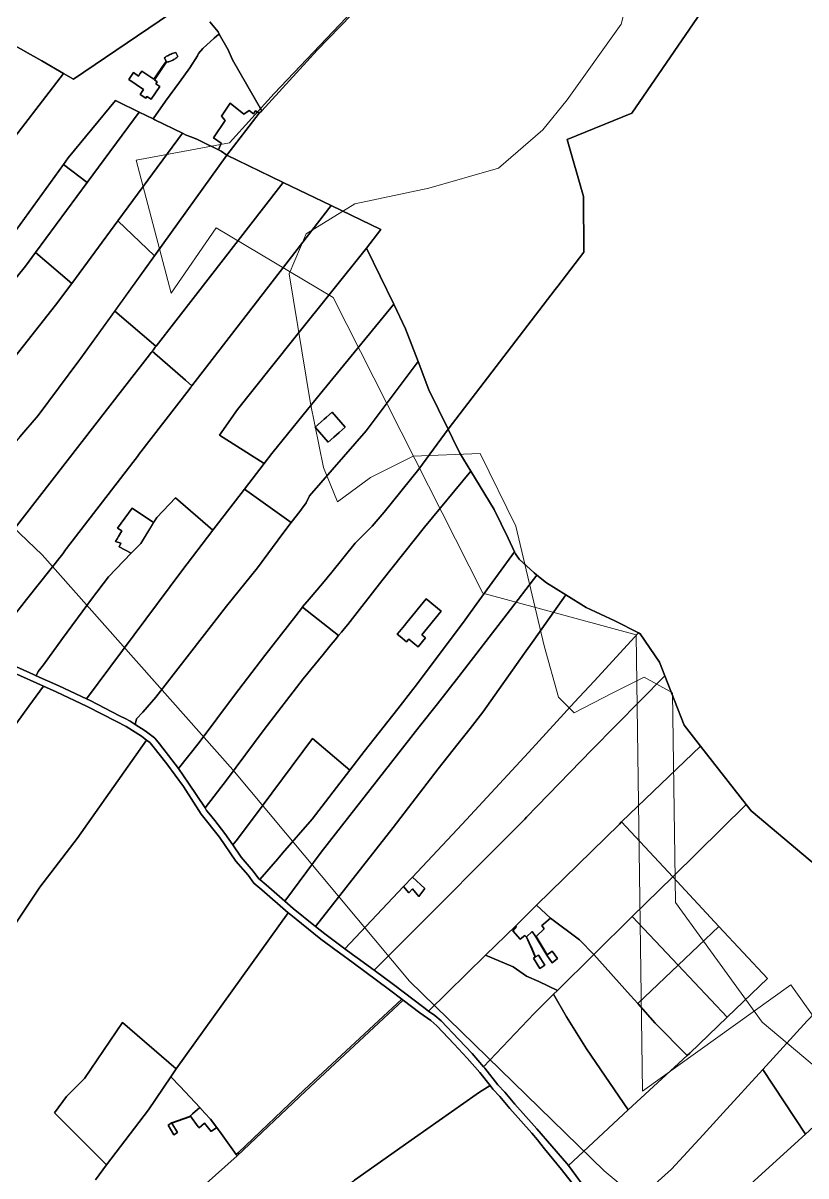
# Model space of a CAD drawing. Header units: metres. Extents: x 3 to 1027712, y 40 to 4430649.
# Drawn here: x 506331 to 506880, y 4408490 to 4409298 of the extents above; entities that cross this region are included whole.
import ezdxf

# ---------------------------------------------------------------- set-up
doc = ezdxf.new("R2010")
doc.units = ezdxf.units.M
doc.header["$MEASUREMENT"] = 0
doc.layers.add('A.ES.SDGC.CP.07003.cadastralparcel — CadastralParcel', color=1, linetype='Continuous')
doc.layers.add('Habitats_5_km', color=7, linetype='Continuous', lineweight=9, true_color=0xbefad2)
doc.layers.add('Zonas_Interes_Minero_5_km', color=7, linetype='Continuous', lineweight=9, true_color=0xc0fac1)

msp = doc.modelspace()

# ---------------------------------------------------------------- linework, layer by layer
at = {"layer": 'A.ES.SDGC.CP.07003.cadastralparcel — CadastralParcel', "color": 7, "linetype": 'Continuous', "flags": 128}
for points in [[(506633.13, 4409378.29), (506536.97, 4409279.24), (506498.24, 4409236.55), (506477.68, 4409272.32), (506474.74, 4409279.42), (506468.43, 4409290.49), (506467.58, 4409291.98), (506461.72, 4409298.95)], [(506809.14, 4409309.58), (506757.96, 4409234.9), (506712.4, 4409216.51), (506723.86, 4409176.53), (506724.17, 4409137.59), (506705.87, 4409113.72), (506703.96, 4409111.23), (506628.92, 4409013.37), (506628.92, 4409013.37), (506615.42, 4409040.99), (506607.87, 4409060.82), (506599.15, 4409083.72), (506590.8, 4409100.91), (506571.67, 4409140.31), (506581.83, 4409153.41), (506546.85, 4409170.26), (506513.23, 4409186.46), (506473.78, 4409205.47), (506496.46, 4409235.02), (506498.24, 4409236.55), (506536.97, 4409279.24), (506633.13, 4409378.29)], [(506448.71, 4409314.97), (506366.22, 4409258.86), (506359.18, 4409262.91), (506343.78, 4409271.78), (506335.84, 4409276.25), (506322.01, 4409284.03), (506300.88, 4409296.79), (506273.15, 4409303.93)], [(506315, 4409205.29), (506359.18, 4409262.91), (506366.22, 4409258.86), (506448.71, 4409314.97)], [(506891.93, 4408703.25), (506841.59, 4408745.65), (506838.15, 4408750.05), (506806.16, 4408790.96), (506794.62, 4408805.71), (506781.03, 4408840.37), (506777.32, 4408849.85), (506763.65, 4408869.88), (506762.59, 4408870.42), (506745.96, 4408878.97), (506725.72, 4408888.18), (506711.56, 4408897.08), (506697.96, 4408905.62), (506691.28, 4408910.89), (506689.3, 4408912.46), (506678.84, 4408922.08), (506676.16, 4408925.88), (506675.54, 4408927.25), (506671.17, 4408936.78), (506661.19, 4408956.94), (506644.88, 4408983.79), (506637.17, 4408996.49), (506632.08, 4409006.9), (506628.92, 4409013.37), (506703.96, 4409111.23), (506705.87, 4409113.72), (506724.17, 4409137.59), (506723.86, 4409176.53), (506712.4, 4409216.51), (506757.96, 4409234.9), (506809.14, 4409309.58)], [(506461.72, 4409298.95), (506467.58, 4409291.98), (506468.43, 4409290.49), (506466.67, 4409289.12), (506464.77, 4409287.66), (506456.95, 4409280.41), (506453.91, 4409276.73), (506453.03, 4409275.3), (506447.72, 4409266.69), (506440.38, 4409256.78), (506430.64, 4409243.32), (506421.91, 4409230.97), (506412.22, 4409235.69), (506397.01, 4409243.1), (506395.51, 4409243.83), (506362.41, 4409203.62), (506359.1, 4409199.01), (506316.6, 4409139.95)], [(506304.5, 4408857.52), (506333.08, 4408893.85), (506358.53, 4408925.77), (506360.51, 4408928.64), (506361.26, 4408929.72), (506411.66, 4408995.05), (506411.82, 4408995.25), (506447.32, 4409041.25), (506448.54, 4409042.83), (506448.66, 4409042.99), (506448.96, 4409043.38), (506449.21, 4409043.72), (506449.23, 4409043.74), (506541.31, 4409163.07), (506546.85, 4409170.26), (506581.83, 4409153.41), (506571.67, 4409140.31), (506522.58, 4409078.92), (506504.2, 4409055.93), (506481.22, 4409027.2), (506468.53, 4409009.08), (506499.78, 4408989.29), (506486.02, 4408971.33), (506463.95, 4408942.54), (506437.6, 4408965.24), (506424.57, 4408951.46), (506424.57, 4408951.46), (506422.27, 4408947.75), (506407.27, 4408957.98), (506397.09, 4408943.9), (506400.05, 4408941.92), (506397.69, 4408938.01), (506396.73, 4408936.44), (506395.6, 4408934.58), (506399.31, 4408933.37), (506398.15, 4408930.84), (506406.58, 4408926.31), (506390.61, 4408909.82), (506378.82, 4408894.16), (506358.46, 4408866.59), (506345.12, 4408848.08), (506341.24, 4408843.38), (506339.86, 4408840.42), (506338.02, 4408841.25), (506335.58, 4408842.35), (506326.06, 4408846.64)], [(506328.37, 4409007.89), (506341.22, 4409023.03), (506369.93, 4409061.2), (506371.34, 4409063.08), (506395.12, 4409096.14), (506414.35, 4409079.69), (506414.35, 4409079.69), (506423.99, 4409071.45), (506423.69, 4409071.07), (506423.45, 4409070.76), (506421.92, 4409068.78), (506421.31, 4409067.99), (506421.28, 4409067.95), (506421.26, 4409067.93), (506421, 4409067.6), (506420.7, 4409067.21), (506420.57, 4409067.05), (506419.35, 4409065.47), (506400.47, 4409041.15), (506331.74, 4408952.58), (506272.48, 4408876.21)], [(506326.06, 4408846.64), (506335.58, 4408842.35), (506338.02, 4408841.25), (506339.86, 4408840.42), (506355.82, 4408833.24), (506375.18, 4408824.21), (506377.83, 4408822.98), (506398.39, 4408812.35), (506402.75, 4408810.15), (506405.33, 4408808.85), (506405.87, 4408808.5), (506409.39, 4408806.24), (506416.51, 4408801.67), (506422.99, 4408796.71), (506423.24, 4408796.53), (506424.26, 4408795.24), (506426.34, 4408792.59), (506435.21, 4408781.38), (506439.9, 4408775.4), (506446.81, 4408765.02), (506458.5, 4408747.61), (506459.52, 4408745.93), (506461.07, 4408743.95), (506465.18, 4408738.73), (506472.19, 4408729.83), (506477.81, 4408721.75), (506483.75, 4408713.2), (506492.28, 4408703.34), (506496.16, 4408697.92), (506496.76, 4408697.42), (506501.22, 4408693.59), (506514.44, 4408682.14), (506520.29, 4408677.07), (506535.8, 4408664.59), (506542.45, 4408659.23), (506556.61, 4408648.82), (506561.89, 4408644.93), (506565.05, 4408642.61), (506576.96, 4408633.85), (506590.69, 4408623.75), (506611.83, 4408607.7), (506615.28, 4408605.19), (506619.57, 4408602.07), (506624.1, 4408598.26), (506636.52, 4408585.15), (506645.77, 4408575.34), (506653.88, 4408566.14), (506654.84, 4408565.05), (506663.86, 4408553.45), (506668.66, 4408548.3), (506675.7, 4408539.79), (506691.28, 4408522.55), (506712.25, 4408498.3), (506713.34, 4408496.82), (506728.08, 4408476.73)], [(506324.25, 4408842.41), (506345.01, 4408833.06), (506334.74, 4408819.02), (506322.1, 4408801.57)], [(506717.83, 4408482.21), (506708.45, 4408493.97), (506696.6, 4408508.64), (506694.09, 4408511.75), (506691.6, 4408514.83), (506687.78, 4408519.56), (506672.22, 4408536.78), (506665.21, 4408545.27), (506660.36, 4408550.46), (506658.38, 4408553.01), (506651.3, 4408562.11), (506642.36, 4408572.24), (506633.18, 4408581.99), (506620.94, 4408594.91), (506616.73, 4408598.45), (506609.09, 4408604.01), (506597.54, 4408612.78), (506597.01, 4408613.17), (506596.49, 4408613.57), (506587.93, 4408620.07), (506562.32, 4408638.9), (506552.69, 4408645.99), (506549.54, 4408648.31), (506546.71, 4408650.39), (506539.65, 4408655.59), (506517.34, 4408673.54), (506516.78, 4408674.02), (506498.22, 4408690.11), (506492.74, 4408694.79), (506488.66, 4408700.5), (506480.11, 4408710.38), (506468.49, 4408727.1), (506455.73, 4408743.31), (506443.32, 4408762.66), (506431.6, 4408778.53), (506421.77, 4408790.96), (506419.99, 4408793.22), (506419.61, 4408793.51), (506417.31, 4408795.27), (506413.87, 4408797.9), (506403.04, 4408804.85), (506396.3, 4408808.25), (506375.8, 4408818.85), (506353.91, 4408829.06), (506345.01, 4408833.06), (506324.25, 4408842.41)], [(506322.1, 4408801.57), (506334.74, 4408819.02), (506345.01, 4408833.06), (506353.91, 4408829.06), (506375.8, 4408818.85), (506396.3, 4408808.25), (506403.04, 4408804.85), (506413.87, 4408797.9), (506417.31, 4408795.27), (506368.71, 4408726.28), (506342.5, 4408692.04), (506312.38, 4408647.11)], [(506312.38, 4408647.11), (506342.5, 4408692.04), (506368.71, 4408726.28), (506417.31, 4408795.27), (506419.61, 4408793.51), (506419.99, 4408793.22), (506421.77, 4408790.96), (506431.6, 4408778.53), (506443.32, 4408762.66), (506455.73, 4408743.31), (506468.49, 4408727.1), (506480.11, 4408710.38), (506488.66, 4408700.5), (506492.74, 4408694.79), (506498.22, 4408690.11), (506516.78, 4408674.02), (506438.15, 4408564.75), (506400.43, 4408597.21), (506373.8, 4408557.86), (506361.13, 4408545.24), (506352.83, 4408533.71), (506389.37, 4408497.22), (506381.53, 4408486.85)], [(506457.16, 4408482.43), (506480.91, 4408503.59), (506528.94, 4408548.92), (506597.54, 4408612.78), (506609.09, 4408604.01), (506616.73, 4408598.45), (506620.94, 4408594.91), (506633.18, 4408581.99), (506642.36, 4408572.24), (506651.3, 4408562.11), (506658.38, 4408553.01), (506650.91, 4408548.26), (506648.63, 4408546.61), (506605.4, 4408516.16), (506563.18, 4408486.47)], [(506381.53, 4408486.85), (506389.37, 4408497.22), (506418.63, 4408535.88), (506434.45, 4408559.05), (506440.85, 4408552.22), (506454.7, 4408537.45), (506449.68, 4408533.09), (506448.44, 4408532.01), (506447.96, 4408531.59), (506447.53, 4408531.22), (506434.94, 4408526.73), (506433.96, 4408526.13), (506432.42, 4408525.19), (506436.55, 4408518.4), (506439.07, 4408519.94), (506435.07, 4408526.52), (506447.71, 4408530.98), (506448.1, 4408531.4), (506453.7, 4408523.89), (506454.21, 4408523.24), (506457.97, 4408526.45), (506462.73, 4408520.59), (506462.94, 4408520.83), (506466.6, 4408523.38), (506466.6, 4408523.38), (506469.65, 4408519.17), (506480.17, 4408504.62), (506480.53, 4408504.12), (506480.91, 4408503.59), (506457.16, 4408482.43)]]:
    msp.add_lwpolyline(points, dxfattribs=at)
for points in [[(506422.55, 4409230.66), (506421.91, 4409230.97), (506430.64, 4409243.32), (506440.38, 4409256.78), (506447.72, 4409266.69), (506453.03, 4409275.3), (506453.91, 4409276.73), (506456.95, 4409280.41), (506464.77, 4409287.66), (506466.67, 4409289.12), (506468.43, 4409290.49), (506474.74, 4409279.42), (506477.68, 4409272.32), (506498.24, 4409236.55), (506496.46, 4409235.02), (506493.92, 4409236.67), (506492.4, 4409234.51), (506489.47, 4409236.92), (506485.67, 4409234.37), (506475.99, 4409241.98), (506470.05, 4409232.96), (506472.47, 4409229.91), (506464.38, 4409217.72), (506469.73, 4409213.91), (506467.84, 4409209.23), (506455.92, 4409215.14), (506453.22, 4409216.48), (506449.09, 4409218.1), (506445.21, 4409219.63), (506442.5, 4409220.95), (506423.18, 4409230.35), (506422.55, 4409230.66)], [(506239.56, 4409148.25), (506220.99, 4409159.42), (506296.7, 4409252.81), (506299.97, 4409256.85), (506306.77, 4409265.23), (506322.01, 4409284.03), (506335.84, 4409276.25), (506343.78, 4409271.78), (506359.18, 4409262.91), (506315, 4409205.29), (506282.86, 4409163.35), (506261.74, 4409135.94), (506254.5, 4409139.96), (506239.56, 4409148.25)], [(506422.38, 4409258.72), (506429.72, 4409269.3), (506431.12, 4409271.29), (506429.97, 4409273.85), (506430.69, 4409274.37), (506431.43, 4409274.86), (506432.19, 4409275.31), (506432.96, 4409275.74), (506433.76, 4409276.13), (506434.57, 4409276.48), (506435.4, 4409276.81), (506436.23, 4409277.1), (506437.08, 4409277.35), (506437.94, 4409277.57), (506439.32, 4409274.69), (506439.01, 4409274.4), (506438.53, 4409273.98), (506438.03, 4409273.58), (506437.52, 4409273.21), (506436.99, 4409272.86), (506436.44, 4409272.53), (506435.88, 4409272.22), (506435.31, 4409271.94), (506434.73, 4409271.68), (506434.14, 4409271.45), (506433.54, 4409271.25), (506432.93, 4409271.06), (506432.31, 4409270.91), (506431.69, 4409270.78), (506431.37, 4409270.73), (506430.04, 4409268.83), (506422.86, 4409258.39), (506424.82, 4409257.03), (506423.88, 4409255.67), (506426.75, 4409253.68), (506420.54, 4409244.72), (506417.67, 4409246.72), (506416.8, 4409245.47), (506416.75, 4409245.4), (506412.89, 4409248.08), (506415.29, 4409251.53), (506404.93, 4409258.71), (506408.18, 4409263.4), (506411.63, 4409261), (506412.66, 4409262.48), (506413.55, 4409263.77), (506414.05, 4409264.5), (506420.96, 4409259.71), (506422.38, 4409258.72)], [(506416.8, 4409245.47), (506417.67, 4409246.72), (506420.54, 4409244.72), (506426.75, 4409253.68), (506423.88, 4409255.67), (506424.82, 4409257.03), (506422.86, 4409258.39), (506430.04, 4409268.83), (506431.37, 4409270.73), (506431.69, 4409270.78), (506432.31, 4409270.91), (506432.93, 4409271.06), (506433.54, 4409271.25), (506434.14, 4409271.45), (506434.73, 4409271.68), (506435.31, 4409271.94), (506435.88, 4409272.22), (506436.44, 4409272.53), (506436.99, 4409272.86), (506437.52, 4409273.21), (506438.03, 4409273.58), (506438.53, 4409273.98), (506439.01, 4409274.4), (506439.32, 4409274.69), (506437.94, 4409277.57), (506437.08, 4409277.35), (506436.23, 4409277.1), (506435.4, 4409276.81), (506434.57, 4409276.48), (506433.76, 4409276.13), (506432.96, 4409275.74), (506432.19, 4409275.31), (506431.43, 4409274.86), (506430.69, 4409274.37), (506429.97, 4409273.85), (506431.12, 4409271.29), (506429.72, 4409269.3), (506422.38, 4409258.72), (506420.96, 4409259.71), (506414.05, 4409264.5), (506413.55, 4409263.77), (506412.66, 4409262.48), (506411.63, 4409261), (506408.18, 4409263.4), (506404.93, 4409258.71), (506415.29, 4409251.53), (506412.89, 4409248.08), (506416.75, 4409245.4), (506416.8, 4409245.47)], [(506375.77, 4409186.42), (506359.1, 4409199.01), (506362.41, 4409203.62), (506395.51, 4409243.83), (506397.01, 4409243.1), (506412.22, 4409235.69), (506375.77, 4409186.42)], [(506469.73, 4409213.91), (506464.38, 4409217.72), (506472.47, 4409229.91), (506470.05, 4409232.96), (506475.99, 4409241.98), (506485.67, 4409234.37), (506489.47, 4409236.92), (506492.4, 4409234.51), (506493.92, 4409236.67), (506496.46, 4409235.02), (506473.78, 4409205.47), (506469.77, 4409208.27), (506467.84, 4409209.23), (506469.73, 4409213.91)], [(506364.83, 4409115.53), (506339.42, 4409137.28), (506361.25, 4409166.79), (506375.77, 4409186.42), (506412.22, 4409235.69), (506421.91, 4409230.97), (506422.55, 4409230.66), (506423.18, 4409230.35), (506442.5, 4409220.95), (506397.11, 4409159.35), (506364.83, 4409115.53)], [(506423.02, 4409134.91), (506397.11, 4409159.35), (506442.5, 4409220.95), (506445.21, 4409219.63), (506449.09, 4409218.1), (506453.22, 4409216.48), (506455.92, 4409215.14), (506467.84, 4409209.23), (506469.77, 4409208.27), (506473.78, 4409205.47), (506423.02, 4409134.91)], [(506423.02, 4409134.91), (506473.78, 4409205.47), (506495.97, 4409194.78), (506513.23, 4409186.46), (506509.87, 4409182.14), (506451.62, 4409107.06), (506424, 4409071.47), (506423.99, 4409071.45), (506414.35, 4409079.69), (506395.12, 4409096.14), (506423.02, 4409134.91)], [(506260.35, 4409036.88), (506250.71, 4409053.93), (506255.67, 4409060.15), (506279.03, 4409089.35), (506298.63, 4409113.88), (506299.26, 4409114.79), (506316.6, 4409139.95), (506359.1, 4409199.01), (506375.77, 4409186.42), (506361.25, 4409166.79), (506339.42, 4409137.28), (506332.39, 4409127.78), (506306.82, 4409096), (506274.41, 4409054.56), (506260.35, 4409036.88)], [(506451.62, 4409107.06), (506509.87, 4409182.14), (506513.23, 4409186.46), (506535.2, 4409175.87), (506546.85, 4409170.26), (506541.31, 4409163.07), (506449.23, 4409043.74), (506449.21, 4409043.72), (506444.59, 4409047.72), (506421.26, 4409067.93), (506421.28, 4409067.95), (506421.31, 4409067.99), (506421.92, 4409068.78), (506423.45, 4409070.76), (506423.69, 4409071.07), (506423.99, 4409071.45), (506424, 4409071.47), (506451.62, 4409107.06)], [(506313.48, 4408990.35), (506285.71, 4409014.4), (506293.3, 4409024.23), (506305.6, 4409039.64), (506319.89, 4409057.54), (506353.57, 4409100.26), (506364.83, 4409115.53), (506397.11, 4409159.35), (506423.02, 4409134.91), (506371.34, 4409063.08), (506369.93, 4409061.2), (506341.22, 4409023.03), (506328.37, 4409007.89), (506313.48, 4408990.35)], [(506279.91, 4409006.88), (506256.4, 4409031.9), (506260.35, 4409036.88), (506274.41, 4409054.56), (506306.82, 4409096), (506332.39, 4409127.78), (506339.42, 4409137.28), (506364.83, 4409115.53), (506353.57, 4409100.26), (506319.89, 4409057.54), (506305.6, 4409039.64), (506293.3, 4409024.23), (506285.71, 4409014.4), (506283.71, 4409011.81), (506279.91, 4409006.88)], [(506499.78, 4408989.29), (506468.53, 4409009.08), (506481.22, 4409027.2), (506504.2, 4409055.93), (506522.58, 4409078.92), (506571.67, 4409140.31), (506590.8, 4409100.91), (506538.55, 4409037.09), (506527.35, 4409023.41), (506505.2, 4408996.35), (506499.78, 4408989.29)], [(506515.63, 4408950.11), (506486.02, 4408971.33), (506499.78, 4408989.29), (506505.2, 4408996.35), (506527.35, 4409023.41), (506538.55, 4409037.09), (506590.8, 4409100.91), (506599.15, 4409083.72), (506607.87, 4409060.82), (506571.46, 4409012.2), (506531.72, 4408966.54), (506529.37, 4408961.61), (506526.07, 4408957.21), (506524.91, 4408955.67), (506518.88, 4408947.78), (506517.25, 4408948.95), (506515.63, 4408950.11)], [(506361.26, 4408929.72), (506360.51, 4408928.64), (506358.53, 4408925.77), (506333.08, 4408893.85), (506304.5, 4408857.52), (506299.69, 4408860.14), (506283.26, 4408870.25), (506272.48, 4408876.21), (506331.74, 4408952.58), (506400.47, 4409041.15), (506419.35, 4409065.47), (506420.57, 4409067.05), (506420.7, 4409067.21), (506421, 4409067.6), (506421.26, 4409067.93), (506444.59, 4409047.72), (506449.21, 4409043.72), (506448.96, 4409043.38), (506448.66, 4409042.99), (506448.54, 4409042.83), (506447.32, 4409041.25), (506411.82, 4408995.25), (506411.66, 4408995.05), (506361.26, 4408929.72)], [(506416.51, 4408801.67), (506409.39, 4408806.24), (506410.27, 4408810.22), (506414.79, 4408814.91), (506423.78, 4408825.24), (506444.19, 4408851.6), (506473.48, 4408889.19), (506495.26, 4408916.04), (506513, 4408940.09), (506518.88, 4408947.78), (506524.91, 4408955.67), (506526.07, 4408957.21), (506529.37, 4408961.61), (506531.72, 4408966.54), (506571.46, 4409012.2), (506607.87, 4409060.82), (506615.42, 4409040.99), (506628.92, 4409013.37), (506608.39, 4408985.22), (506584.17, 4408955.12), (506575.59, 4408945.3), (506566.97, 4408936.65), (506563.69, 4408933.36), (506547.47, 4408913.08), (506540.77, 4408905.14), (506531.47, 4408894.14), (506526.83, 4408888.64), (506526.74, 4408888.53), (506522.03, 4408882.48), (506500.25, 4408854.54), (506479.03, 4408826.67), (506454.29, 4408793.62), (506439.9, 4408775.4), (506435.21, 4408781.38), (506426.34, 4408792.59), (506424.26, 4408795.24), (506423.24, 4408796.53), (506422.99, 4408796.71), (506416.51, 4408801.67)], [(506542.06, 4409020.35), (506543.56, 4409021.67), (506547.63, 4409025.22), (506556.84, 4409014.68), (506552.55, 4409010.93), (506548.75, 4409007.61), (506544.79, 4409004.15), (506535.58, 4409014.69), (506542.06, 4409020.35)], [(506535.58, 4409014.69), (506544.79, 4409004.15), (506548.75, 4409007.61), (506552.55, 4409010.93), (506556.84, 4409014.68), (506547.63, 4409025.22), (506543.56, 4409021.67), (506542.06, 4409020.35), (506535.58, 4409014.69)], [(506552.08, 4408868.56), (506526.74, 4408888.53), (506526.83, 4408888.64), (506531.47, 4408894.14), (506540.77, 4408905.14), (506547.47, 4408913.08), (506563.69, 4408933.36), (506566.97, 4408936.65), (506575.59, 4408945.3), (506584.17, 4408955.12), (506608.39, 4408985.22), (506628.92, 4409013.37), (506632.08, 4409006.9), (506637.17, 4408996.49), (506644.88, 4408983.79), (506612.28, 4408944.66), (506582.44, 4408906.95), (506558.52, 4408876.41), (506556.02, 4408873.36), (506555.07, 4408872.2), (506554.12, 4408871.04), (506552.08, 4408868.56)], [(506459.52, 4408745.93), (506458.5, 4408747.61), (506473.58, 4408767.22), (506499.91, 4408802.6), (506527.25, 4408838.23), (506541.22, 4408855.3), (506546.9, 4408862.23), (506549.69, 4408865.65), (506552.08, 4408868.56), (506554.12, 4408871.04), (506555.07, 4408872.2), (506556.02, 4408873.36), (506558.52, 4408876.41), (506582.44, 4408906.95), (506612.28, 4408944.66), (506644.88, 4408983.79), (506661.19, 4408956.94), (506671.17, 4408936.78), (506675.54, 4408927.25), (506648.6, 4408890.3), (506640.86, 4408879.69), (506606.76, 4408834.01), (506604.29, 4408830.7), (506593.59, 4408817.11), (506570.12, 4408787.3), (506560.11, 4408774.24), (506533.91, 4408796.46), (506498.45, 4408748.98), (506481.12, 4408725.79), (506477.81, 4408721.75), (506472.19, 4408729.83), (506465.18, 4408738.73), (506461.07, 4408743.95), (506459.52, 4408745.93)], [(506377.83, 4408822.98), (506375.18, 4408824.21), (506442.05, 4408913.97), (506463.95, 4408942.54), (506486.02, 4408971.33), (506515.63, 4408950.11), (506517.25, 4408948.95), (506518.88, 4408947.78), (506513, 4408940.09), (506495.26, 4408916.04), (506473.48, 4408889.19), (506444.19, 4408851.6), (506423.78, 4408825.24), (506414.79, 4408814.91), (506410.27, 4408810.22), (506409.39, 4408806.24), (506405.87, 4408808.5), (506405.33, 4408808.85), (506402.75, 4408810.15), (506398.39, 4408812.35), (506377.83, 4408822.98)], [(506355.82, 4408833.24), (506339.86, 4408840.42), (506341.24, 4408843.38), (506345.12, 4408848.08), (506358.46, 4408866.59), (506378.82, 4408894.16), (506390.61, 4408909.82), (506406.58, 4408926.31), (506413.28, 4408933.23), (506424.57, 4408951.46), (506437.6, 4408965.24), (506463.95, 4408942.54), (506442.05, 4408913.97), (506375.18, 4408824.21), (506355.82, 4408833.24)], [(506422.27, 4408947.75), (506413.28, 4408933.23), (506406.58, 4408926.31), (506398.15, 4408930.84), (506399.31, 4408933.37), (506395.6, 4408934.58), (506396.73, 4408936.44), (506397.69, 4408938.01), (506400.05, 4408941.92), (506397.09, 4408943.9), (506407.27, 4408957.98), (506422.27, 4408947.75)], [(506501.22, 4408693.59), (506496.76, 4408697.42), (506509.48, 4408711.99), (506512.83, 4408715.83), (506533.66, 4408739.7), (506560.11, 4408774.24), (506570.12, 4408787.3), (506593.59, 4408817.11), (506604.29, 4408830.7), (506606.76, 4408834.01), (506640.86, 4408879.69), (506648.6, 4408890.3), (506675.54, 4408927.25), (506676.16, 4408925.88), (506678.84, 4408922.08), (506689.3, 4408912.46), (506691.28, 4408910.89), (506670.28, 4408883.69), (506636.42, 4408839.81), (506621.4, 4408820.67), (506608.72, 4408804.51), (506539.84, 4408716.73), (506514.44, 4408682.14), (506501.22, 4408693.59)], [(506520.29, 4408677.07), (506514.44, 4408682.14), (506539.84, 4408716.73), (506608.72, 4408804.51), (506621.4, 4408820.67), (506636.42, 4408839.81), (506670.28, 4408883.69), (506691.28, 4408910.89), (506697.96, 4408905.62), (506711.56, 4408897.08), (506689.06, 4408865.39), (506682.62, 4408856.32), (506653.4, 4408814.84), (506644.35, 4408803.39), (506635.97, 4408792.79), (506622.01, 4408775.13), (506590.37, 4408733.89), (506535.8, 4408664.59), (506520.29, 4408677.07)], [(506542.45, 4408659.23), (506535.8, 4408664.59), (506590.37, 4408733.89), (506622.01, 4408775.13), (506635.97, 4408792.79), (506644.35, 4408803.39), (506653.4, 4408814.84), (506682.62, 4408856.32), (506689.06, 4408865.39), (506711.56, 4408897.08), (506725.72, 4408888.18), (506745.96, 4408878.97), (506762.59, 4408870.42), (506731.33, 4408836.54), (506717.74, 4408821.81), (506685.27, 4408786.61), (506638.79, 4408736.19), (506603.86, 4408699.05), (506597.65, 4408692.45), (506556.61, 4408648.82), (506542.45, 4408659.23)], [(506601.38, 4408866.08), (506599.76, 4408864.11), (506595.28, 4408867.79), (506593.27, 4408869.44), (506594.92, 4408871.45), (506598.42, 4408875.7), (506600.07, 4408877.71), (506613.66, 4408894.22), (506624.05, 4408885.66), (506610.46, 4408869.15), (506610.8, 4408868.87), (506613.19, 4408866.9), (506608.05, 4408860.65), (506605.66, 4408862.62), (506601.38, 4408866.08)], [(506594.92, 4408871.45), (506593.27, 4408869.44), (506595.28, 4408867.79), (506599.76, 4408864.11), (506601.38, 4408866.08), (506605.66, 4408862.62), (506608.05, 4408860.65), (506613.19, 4408866.9), (506610.8, 4408868.87), (506610.46, 4408869.15), (506624.05, 4408885.66), (506613.66, 4408894.22), (506600.07, 4408877.71), (506598.42, 4408875.7), (506594.92, 4408871.45)], [(506446.81, 4408765.02), (506439.9, 4408775.4), (506454.29, 4408793.62), (506479.03, 4408826.67), (506500.25, 4408854.54), (506522.03, 4408882.48), (506526.74, 4408888.53), (506552.08, 4408868.56), (506549.69, 4408865.65), (506546.9, 4408862.23), (506541.22, 4408855.3), (506527.25, 4408838.23), (506499.91, 4408802.6), (506473.58, 4408767.22), (506458.5, 4408747.61), (506446.81, 4408765.02)], [(506561.89, 4408644.93), (506556.61, 4408648.82), (506597.65, 4408692.45), (506601.43, 4408688.15), (506603.97, 4408690.82), (506608.43, 4408685.62), (506612.73, 4408691.09), (506603.86, 4408699.05), (506638.79, 4408736.19), (506685.27, 4408786.61), (506717.74, 4408821.81), (506731.33, 4408836.54), (506762.59, 4408870.42), (506763.65, 4408869.88), (506777.32, 4408849.85), (506781.03, 4408840.37), (506729.79, 4408788.46), (506683.88, 4408741.09), (506682.69, 4408739.86), (506650.06, 4408707), (506626.98, 4408683.75), (506576.96, 4408633.85), (506565.05, 4408642.61), (506561.89, 4408644.93)], [(506590.69, 4408623.75), (506576.96, 4408633.85), (506626.98, 4408683.75), (506650.06, 4408707), (506682.69, 4408739.86), (506683.88, 4408741.09), (506729.79, 4408788.46), (506781.03, 4408840.37), (506794.62, 4408805.71), (506806.16, 4408790.96), (506750.7, 4408737.8), (506749.13, 4408736.3), (506691, 4408679.33), (506689.45, 4408677.81), (506677.59, 4408666.19), (506676.44, 4408665.06), (506655.26, 4408644.33), (506615.28, 4408605.19), (506611.83, 4408607.7), (506590.69, 4408623.75)], [(506483.75, 4408713.2), (506477.81, 4408721.75), (506481.12, 4408725.79), (506498.45, 4408748.98), (506533.91, 4408796.46), (506560.11, 4408774.24), (506533.66, 4408739.7), (506512.83, 4408715.83), (506509.48, 4408711.99), (506496.76, 4408697.42), (506496.16, 4408697.92), (506492.28, 4408703.34), (506483.75, 4408713.2)], [(506786.53, 4408699.35), (506750.7, 4408737.8), (506806.16, 4408790.96), (506838.15, 4408750.05), (506786.53, 4408699.35)], [(506728.08, 4408476.73), (506713.34, 4408496.82), (506755.4, 4408535.77), (506796.67, 4408574), (506798.54, 4408575.73), (506824.75, 4408600.79), (506830.38, 4408606.17), (506853.1, 4408627.9), (506818.93, 4408664.57), (506786.53, 4408699.35), (506838.15, 4408750.05), (506841.59, 4408745.65), (506891.93, 4408703.25), (506938.32, 4408663.51), (506941.07, 4408661.04), (506880.88, 4408598.37), (506849.73, 4408564.25), (506821.84, 4408533.71), (506807.87, 4408518.41), (506785.73, 4408494.15), (506743.11, 4408455.83), (506742.19, 4408456.99), (506728.08, 4408476.73)], [(506700.83, 4408670.29), (506691, 4408679.33), (506749.13, 4408736.3), (506750.7, 4408737.8), (506786.53, 4408699.35), (506758.17, 4408671.49), (506731.14, 4408644.95), (506721.07, 4408655.09), (506700.83, 4408670.29)], [(506601.43, 4408688.15), (506597.65, 4408692.45), (506603.86, 4408699.05), (506612.73, 4408691.09), (506608.43, 4408685.62), (506603.97, 4408690.82), (506601.43, 4408688.15)], [(506790.32, 4408637.34), (506758.17, 4408671.49), (506786.53, 4408699.35), (506818.93, 4408664.57), (506790.32, 4408637.34)], [(506700.83, 4408670.29), (506699.35, 4408669.05), (506699.17, 4408668.9), (506695.89, 4408666.17), (506695.57, 4408665.9), (506694.75, 4408665.21), (506696.4, 4408662.93), (506690.66, 4408657.53), (506698.42, 4408644.67), (506702.08, 4408647.25), (506705.79, 4408642.1), (506701.96, 4408638.96), (506698.19, 4408644.45), (506690.45, 4408657.33), (506687.9, 4408660.88), (506684.03, 4408657.23), (506687.84, 4408648.75), (506690.34, 4408643.19), (506692.34, 4408644.33), (506696.79, 4408637.44), (506693.25, 4408635.13), (506688.86, 4408642.22), (506690.11, 4408643.07), (506687.63, 4408648.6), (506683.85, 4408657.06), (506682.79, 4408658.2), (506679.49, 4408655.48), (506674.29, 4408661.37), (506676.97, 4408664.5), (506676.44, 4408665.06), (506677.59, 4408666.19), (506689.45, 4408677.81), (506691, 4408679.33), (506700.83, 4408670.29)], [(506440.85, 4408552.22), (506434.45, 4408559.05), (506438.15, 4408564.75), (506516.78, 4408674.02), (506517.34, 4408673.54), (506539.65, 4408655.59), (506546.71, 4408650.39), (506549.54, 4408648.31), (506552.69, 4408645.99), (506562.32, 4408638.9), (506587.93, 4408620.07), (506596.49, 4408613.57), (506528.05, 4408549.86), (506481.79, 4408506), (506480.17, 4408504.62), (506469.65, 4408519.17), (506462.35, 4408529.27), (506462.25, 4408529.4), (506458.34, 4408533.58), (506454.7, 4408537.45), (506440.85, 4408552.22)], [(506700.83, 4408670.29), (506721.07, 4408655.09), (506731.14, 4408644.95), (506705.62, 4408619.69), (506692.59, 4408625.95), (506684.06, 4408629.62), (506674.52, 4408636.08), (506655.26, 4408644.33), (506676.44, 4408665.06), (506676.97, 4408664.5), (506674.29, 4408661.37), (506679.49, 4408655.48), (506682.79, 4408658.2), (506683.85, 4408657.06), (506687.63, 4408648.6), (506690.11, 4408643.07), (506688.86, 4408642.22), (506693.25, 4408635.13), (506696.79, 4408637.44), (506692.34, 4408644.33), (506690.34, 4408643.19), (506687.84, 4408648.75), (506684.03, 4408657.23), (506687.9, 4408660.88), (506690.45, 4408657.33), (506698.19, 4408644.45), (506701.96, 4408638.96), (506705.79, 4408642.1), (506702.08, 4408647.25), (506698.42, 4408644.67), (506690.66, 4408657.53), (506696.4, 4408662.93), (506694.75, 4408665.21), (506695.57, 4408665.9), (506695.89, 4408666.17), (506699.17, 4408668.9), (506699.35, 4408669.05), (506700.83, 4408670.29)], [(506756.91, 4408616.12), (506731.14, 4408644.95), (506758.17, 4408671.49), (506790.32, 4408637.34), (506762.02, 4408610.41), (506756.91, 4408616.12)], [(506824.75, 4408600.79), (506790.32, 4408637.34), (506818.93, 4408664.57), (506853.1, 4408627.9), (506830.38, 4408606.17), (506824.75, 4408600.79)], [(506879.68, 4408518.9), (506849.73, 4408564.25), (506880.88, 4408598.37), (506941.07, 4408661.04), (506981.67, 4408624.52), (506990.86, 4408620.04), (506946.84, 4408579.94), (506894.31, 4408532.22), (506891.72, 4408529.86), (506879.68, 4408518.9)], [(506619.57, 4408602.07), (506615.28, 4408605.19), (506655.26, 4408644.33), (506674.52, 4408636.08), (506684.06, 4408629.62), (506692.59, 4408625.95), (506705.62, 4408619.69), (506702.83, 4408616.93), (506689.23, 4408603.47), (506653.88, 4408566.14), (506645.77, 4408575.34), (506636.52, 4408585.15), (506624.1, 4408598.26), (506619.57, 4408602.07)], [(506711.97, 4408601.1), (506702.83, 4408616.93), (506705.62, 4408619.69), (506731.14, 4408644.95), (506756.91, 4408616.12), (506762.02, 4408610.41), (506774.34, 4408596.64), (506796.67, 4408574), (506755.4, 4408535.77), (506726.14, 4408578.77), (506711.97, 4408601.1)], [(506774.34, 4408596.64), (506762.02, 4408610.41), (506790.32, 4408637.34), (506824.75, 4408600.79), (506798.54, 4408575.73), (506796.67, 4408574), (506774.34, 4408596.64)], [(506480.53, 4408504.12), (506480.17, 4408504.62), (506481.79, 4408506), (506528.05, 4408549.86), (506596.49, 4408613.57), (506597.01, 4408613.17), (506597.54, 4408612.78), (506528.94, 4408548.92), (506480.91, 4408503.59), (506480.53, 4408504.12)], [(506654.84, 4408565.05), (506653.88, 4408566.14), (506689.23, 4408603.47), (506702.83, 4408616.93), (506711.97, 4408601.1), (506726.14, 4408578.77), (506755.4, 4408535.77), (506713.34, 4408496.82), (506712.25, 4408498.3), (506691.28, 4408522.55), (506675.7, 4408539.79), (506668.66, 4408548.3), (506663.86, 4408553.45), (506654.84, 4408565.05)], [(506389.37, 4408497.22), (506352.83, 4408533.71), (506361.13, 4408545.24), (506373.8, 4408557.86), (506400.43, 4408597.21), (506438.15, 4408564.75), (506434.45, 4408559.05), (506418.63, 4408535.88), (506389.37, 4408497.22)], [(506756.81, 4408438.49), (506743.11, 4408455.83), (506785.73, 4408494.15), (506807.87, 4408518.41), (506821.84, 4408533.71), (506849.73, 4408564.25), (506879.68, 4408518.9), (506848.98, 4408490.95), (506835.44, 4408478.63), (506832.83, 4408476.03), (506772.22, 4408415.73), (506766.7, 4408423.88), (506756.81, 4408438.49)], [(506532, 4408464.45), (506536.05, 4408467.35), (506542.13, 4408471.63), (506563.18, 4408486.47), (506605.4, 4408516.16), (506648.63, 4408546.61), (506650.91, 4408548.26), (506658.38, 4408553.01), (506660.36, 4408550.46), (506665.21, 4408545.27), (506672.22, 4408536.78), (506687.78, 4408519.56), (506691.6, 4408514.83), (506694.09, 4408511.75), (506696.6, 4408508.64), (506708.45, 4408493.97), (506717.83, 4408482.21), (506669.62, 4408454.79), (506619.14, 4408430.67), (506576.93, 4408409.54), (506568.68, 4408405.58), (506551.56, 4408398.22), (506525.54, 4408459.81), (506532, 4408464.45)], [(506466.6, 4408523.38), (506462.94, 4408520.83), (506462.73, 4408520.59), (506457.97, 4408526.45), (506454.21, 4408523.24), (506453.7, 4408523.89), (506448.1, 4408531.4), (506447.71, 4408530.98), (506435.07, 4408526.52), (506439.07, 4408519.94), (506436.55, 4408518.4), (506432.42, 4408525.19), (506433.96, 4408526.13), (506434.94, 4408526.73), (506447.53, 4408531.22), (506447.96, 4408531.59), (506448.44, 4408532.01), (506449.68, 4408533.09), (506454.7, 4408537.45), (506458.34, 4408533.58), (506462.25, 4408529.4), (506462.35, 4408529.27), (506466.6, 4408523.38)], [(506832.83, 4408476.03), (506835.44, 4408478.63), (506848.98, 4408490.95), (506879.68, 4408518.9), (506891.72, 4408529.86), (506921.27, 4408490.99), (506880.55, 4408453.13), (506878.59, 4408451.3), (506874.32, 4408447.33), (506851.99, 4408426.57), (506799.27, 4408376.58), (506792.61, 4408387.66), (506773.8, 4408413.4), (506772.22, 4408415.73), (506832.83, 4408476.03)]]:
    msp.add_lwpolyline(points, close=True, dxfattribs=at)
at = {"layer": 'Habitats_5_km'}
msp.add_lwpolyline([(506906.42, 4408549.35), (506849.42, 4408597.35), (506788.42, 4408681.35), (506787.42, 4408762.35), (506786.42, 4408828.35), (506766.42, 4408839.35), (506744.42, 4408828.35), (506717.42, 4408814.35), (506706.42, 4408825.35), (506696.42, 4408861.35), (506676.42, 4408945.35), (506651.42, 4408996.35), (506604.42, 4408994.35), (506574.42, 4408979.35), (506551.42, 4408962.35), (506541.42, 4408986.35), (506532.42, 4409031.35), (506517.42, 4409122.35), (506529.42, 4409150.35), (506563.42, 4409171.35), (506615.42, 4409182.35), (506664.42, 4409196.35), (506695.42, 4409223.35), (506712.42, 4409244.35), (506750.42, 4409297.35), (506765.42, 4409357.35)], dxfattribs=at)
at = {"layer": 'Zonas_Interes_Minero_5_km'}
for points in [[(506635.35, 4409383.93), (506506.81, 4409248.75), (506475.55, 4409214.17), (506410, 4409202.1), (506434.61, 4409108.74), (506466.26, 4409154.6), (506548.33, 4409105.68), (506653.38, 4408898.18), (506760.83, 4408869.17), (506765.29, 4408549), (506869.39, 4408623.46), (506919.84, 4408552.71)], [(506920.43, 4408341.42), (506738.57, 4408492.98), (506601.85, 4408626.18), (506478, 4408774.29), (506344.09, 4408925.08), (506244.62, 4409019.9), (506221.1, 4409126.09), (506187.07, 4409207.25), (506206.91, 4409340.46)]]:
    msp.add_lwpolyline(points, dxfattribs=at)

doc.saveas('drawing.dxf')
